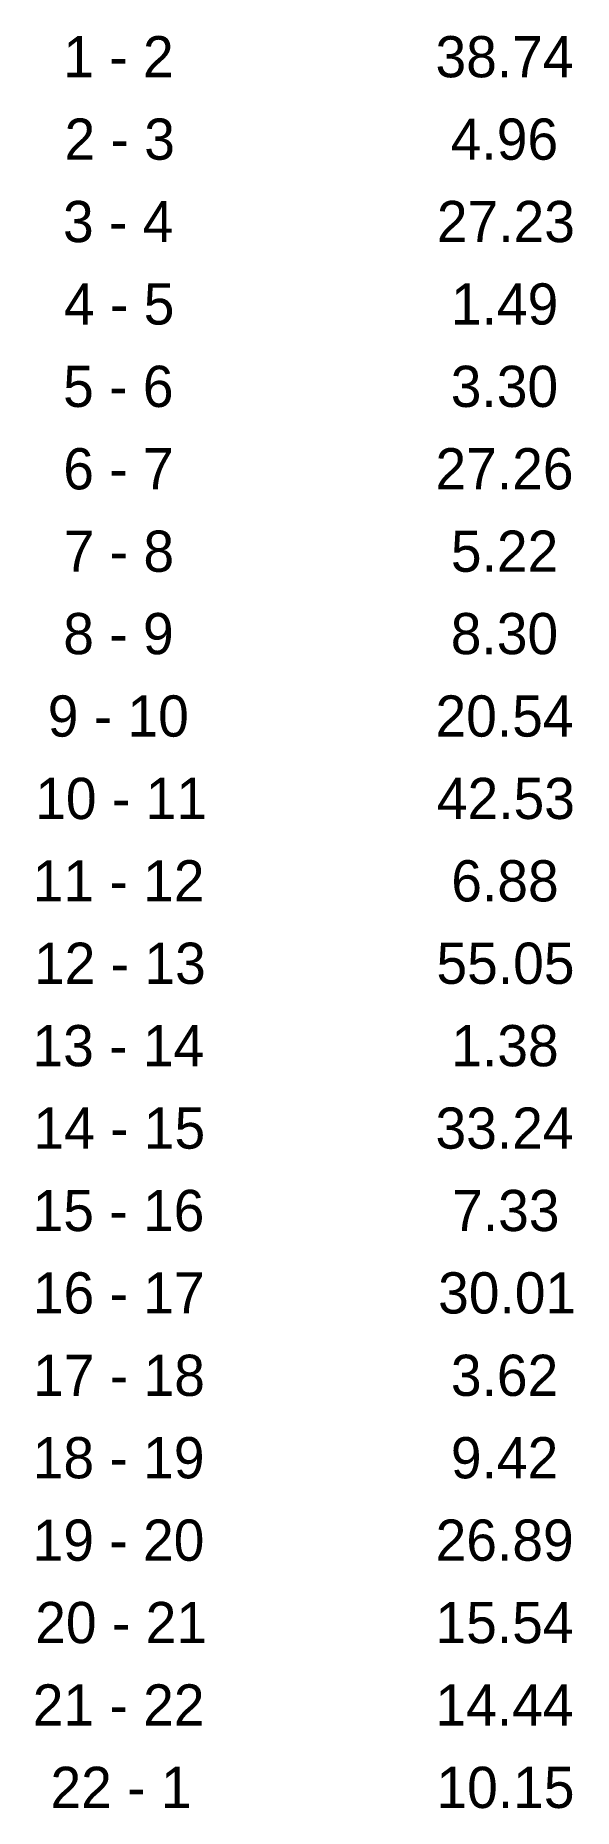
# Model space of a CAD drawing. Extents: x 548680 to 549716, y 1839491 to 1840773.
# Drawn here: x 548680.2 to 548719.3, y 1839490.8 to 1839619.9 of the extents above.
import ezdxf

# ---------------------------------------------------------------- set-up
doc = ezdxf.new("R2010")
doc.units = 0
doc.layers.add('Level 52', color=7, linetype='Continuous')

msp = doc.modelspace()

# ---------------------------------------------------------------- texts
at = {"layer": 'Level 52'}
for s, p in [('1 - 2', (548682.23, 1839616.83)), ('38.74', (548709.29, 1839616.83)), ('2 - 3', (548682.32, 1839610.83)), ('4.96', (548710.4, 1839610.83)), ('3 - 4', (548682.21, 1839604.83)), ('27.23', (548709.39, 1839604.83)), ('4 - 5', (548682.28, 1839598.83)), ('1.49', (548710.41, 1839598.83)), ('5 - 6', (548682.22, 1839592.83)), ('3.30', (548710.4, 1839592.83)), ('6 - 7', (548682.23, 1839586.83)), ('27.26', (548709.29, 1839586.83)), ('7 - 8', (548682.26, 1839580.83)), ('5.22', (548710.41, 1839580.83)), ('8 - 9', (548682.23, 1839574.83)), ('8.30', (548710.4, 1839574.83)), ('9 - 10', (548681.1, 1839568.83)), ('20.54', (548709.29, 1839568.83)), ('10 - 11', (548680.19, 1839562.83)), ('42.53', (548709.39, 1839562.83)), ('11 - 12', (548680.01, 1839556.83)), ('6.88', (548710.44, 1839556.83)), ('12 - 13', (548680.1, 1839550.83)), ('55.05', (548709.36, 1839550.83)), ('13 - 14', (548679.99, 1839544.83)), ('1.38', (548710.44, 1839544.83)), ('14 - 15', (548680.06, 1839538.83)), ('33.24', (548709.29, 1839538.83)), ('15 - 16', (548680, 1839532.83)), ('7.33', (548710.5, 1839532.83)), ('16 - 17', (548680.02, 1839526.83)), ('30.01', (548709.48, 1839526.83)), ('17 - 18', (548680.04, 1839520.83)), ('3.62', (548710.41, 1839520.83)), ('18 - 19', (548680.01, 1839514.83)), ('9.42', (548710.41, 1839514.83)), ('19 - 20', (548680, 1839508.83)), ('26.89', (548709.3, 1839508.83)), ('20 - 21', (548680.19, 1839502.83)), ('15.54', (548709.29, 1839502.83)), ('21 - 22', (548680.01, 1839496.83)), ('14.44', (548709.29, 1839496.83)), ('22 - 1', (548681.3, 1839490.83)), ('10.15', (548709.36, 1839490.83))]:
    msp.add_text(s, height=3, dxfattribs=at).set_placement(p)

doc.saveas('drawing.dxf')
